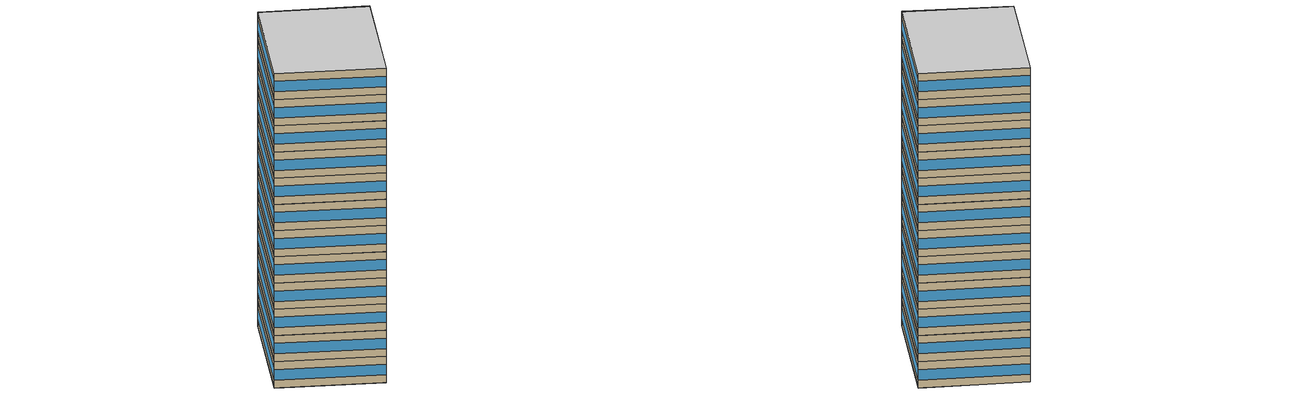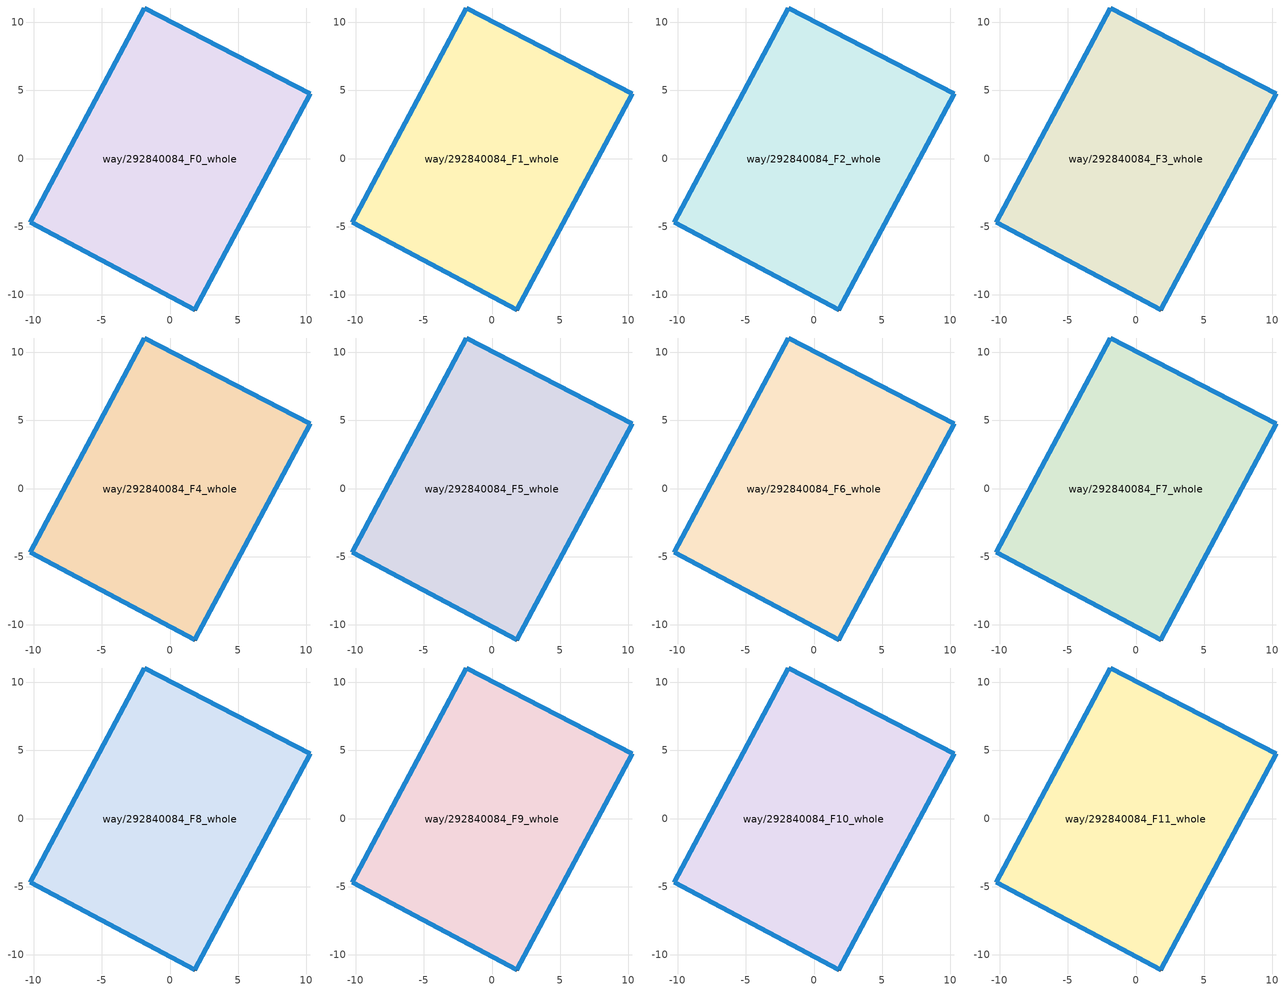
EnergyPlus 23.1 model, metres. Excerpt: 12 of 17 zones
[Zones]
way/292840084_F0_whole
 floor ground (Floor_Construction): 1.81,-11.11 10.28,4.77 -1.87,11.04 -10.25,-4.69 z0
 wall outside (Wall_Construction): 10.28,4.77 1.81,-11.11 -10.25,-4.69 -1.87,11.04 10.28,4.77 z0:3.5
 window (Window_Construction): 10.28,4.76 1.81,-11.1 / 1.8,-11.1 -10.25,-4.69 / -10.25,-4.68 -1.88,11.04 / -1.87,11.04 10.27,4.77 z1.05:2.45
way/292840084_F1_whole
 floor to way/292840084_F0_whole (Floor_Construction): 1.81,-11.11 10.28,4.77 -1.87,11.04 -10.25,-4.69 z3.5
 wall outside (Wall_Construction): 10.28,4.77 1.81,-11.11 -10.25,-4.69 -1.87,11.04 10.28,4.77 z3.5:7
 window (Window_Construction): 10.28,4.76 1.81,-11.1 / 1.8,-11.1 -10.25,-4.69 / -10.25,-4.68 -1.88,11.04 / -1.87,11.04 10.27,4.77 z4.55:5.95
way/292840084_F2_whole
 floor to way/292840084_F1_whole (Floor_Construction): 1.81,-11.11 10.28,4.77 -1.87,11.04 -10.25,-4.69 z7
 wall outside (Wall_Construction): 10.28,4.77 1.81,-11.11 -10.25,-4.69 -1.87,11.04 10.28,4.77 z7:10.5
 window (Window_Construction): 10.28,4.76 1.81,-11.1 / 1.8,-11.1 -10.25,-4.69 / -10.25,-4.68 -1.88,11.04 / -1.87,11.04 10.27,4.77 z8.05:9.45
way/292840084_F3_whole
 floor to way/292840084_F2_whole (Floor_Construction): 1.81,-11.11 10.28,4.77 -1.87,11.04 -10.25,-4.69 z10.5
 wall outside (Wall_Construction): 10.28,4.77 1.81,-11.11 -10.25,-4.69 -1.87,11.04 10.28,4.77 z10.5:14
 window (Window_Construction): 10.28,4.76 1.81,-11.1 / 1.8,-11.1 -10.25,-4.69 / -10.25,-4.68 -1.88,11.04 / -1.87,11.04 10.27,4.77 z11.55:12.95
way/292840084_F4_whole
 floor to way/292840084_F3_whole (Floor_Construction): 1.81,-11.11 10.28,4.77 -1.87,11.04 -10.25,-4.69 z14
 wall outside (Wall_Construction): 10.28,4.77 1.81,-11.11 -10.25,-4.69 -1.87,11.04 10.28,4.77 z14:17.5
 window (Window_Construction): 10.28,4.76 1.81,-11.1 / 1.8,-11.1 -10.25,-4.69 / -10.25,-4.68 -1.88,11.04 / -1.87,11.04 10.27,4.77 z15.05:16.45
way/292840084_F5_whole
 floor to way/292840084_F4_whole (Floor_Construction): 1.81,-11.11 10.28,4.77 -1.87,11.04 -10.25,-4.69 z17.5
 wall outside (Wall_Construction): 10.28,4.77 1.81,-11.11 -10.25,-4.69 -1.87,11.04 10.28,4.77 z17.5:21
 window (Window_Construction): 10.28,4.76 1.81,-11.1 / 1.8,-11.1 -10.25,-4.69 / -10.25,-4.68 -1.88,11.04 / -1.87,11.04 10.27,4.77 z18.55:19.95
way/292840084_F6_whole
 floor to way/292840084_F5_whole (Floor_Construction): 1.81,-11.11 10.28,4.77 -1.87,11.04 -10.25,-4.69 z21
 wall outside (Wall_Construction): 10.28,4.77 1.81,-11.11 -10.25,-4.69 -1.87,11.04 10.28,4.77 z21:24.5
 window (Window_Construction): 10.28,4.76 1.81,-11.1 / 1.8,-11.1 -10.25,-4.69 / -10.25,-4.68 -1.88,11.04 / -1.87,11.04 10.27,4.77 z22.05:23.45
way/292840084_F7_whole
 floor to way/292840084_F6_whole (Floor_Construction): 1.81,-11.11 10.28,4.77 -1.87,11.04 -10.25,-4.69 z24.5
 wall outside (Wall_Construction): 10.28,4.77 1.81,-11.11 -10.25,-4.69 -1.87,11.04 10.28,4.77 z24.5:28
 window (Window_Construction): 10.28,4.76 1.81,-11.1 / 1.8,-11.1 -10.25,-4.69 / -10.25,-4.68 -1.88,11.04 / -1.87,11.04 10.27,4.77 z25.55:26.95
way/292840084_F8_whole
 floor to way/292840084_F7_whole (Floor_Construction): 1.81,-11.11 10.28,4.77 -1.87,11.04 -10.25,-4.69 z28
 wall outside (Wall_Construction): 10.28,4.77 1.81,-11.11 -10.25,-4.69 -1.87,11.04 10.28,4.77 z28:31.5
 window (Window_Construction): 10.28,4.76 1.81,-11.1 / 1.8,-11.1 -10.25,-4.69 / -10.25,-4.68 -1.88,11.04 / -1.87,11.04 10.27,4.77 z29.05:30.45
way/292840084_F9_whole
 floor to way/292840084_F8_whole (Floor_Construction): 1.81,-11.11 10.28,4.77 -1.87,11.04 -10.25,-4.69 z31.5
 wall outside (Wall_Construction): 10.28,4.77 1.81,-11.11 -10.25,-4.69 -1.87,11.04 10.28,4.77 z31.5:35
 window (Window_Construction): 10.28,4.76 1.81,-11.1 / 1.8,-11.1 -10.25,-4.69 / -10.25,-4.68 -1.88,11.04 / -1.87,11.04 10.27,4.77 z32.55:33.95
way/292840084_F10_whole
 floor to way/292840084_F9_whole (Floor_Construction): 1.81,-11.11 10.28,4.77 -1.87,11.04 -10.25,-4.69 z35
 wall outside (Wall_Construction): 10.28,4.77 1.81,-11.11 -10.25,-4.69 -1.87,11.04 10.28,4.77 z35:38.5
 window (Window_Construction): 10.28,4.76 1.81,-11.1 / 1.8,-11.1 -10.25,-4.69 / -10.25,-4.68 -1.88,11.04 / -1.87,11.04 10.27,4.77 z36.05:37.45
way/292840084_F11_whole
 floor to way/292840084_F10_whole (Floor_Construction): 1.81,-11.11 10.28,4.77 -1.87,11.04 -10.25,-4.69 z38.5
 wall outside (Wall_Construction): 10.28,4.77 1.81,-11.11 -10.25,-4.69 -1.87,11.04 10.28,4.77 z38.5:42
 window (Window_Construction): 10.28,4.76 1.81,-11.1 / 1.8,-11.1 -10.25,-4.69 / -10.25,-4.68 -1.88,11.04 / -1.87,11.04 10.27,4.77 z39.55:40.95
 ceiling to way/292840084_F12_whole (Floor_Construction): 10.28,4.77 1.81,-11.11 -10.25,-4.69 -1.87,11.04 z42
[Building]
OpenUBEM_Building: North Axis=0; Terrain=City; Solar Distribution=FullExterior
[Site:Location]
New.York-Central.Park.Obs-Belvedere.Castle: Latitude=40.77889; Longitude=-73.9692; Time Zone=-5; Elevation=48
[SizingPeriod:WeatherFileDays]
AnnualSizingPeriod: Begin Month=1; Begin Day of Month=1; End Month=12; End Day of Month=31; Day of Week for Start Day=Monday; Use Weather File Daylight Saving Period=No; Use Weather File Rain and Snow Indicators=No
[SITE:WATERMAINSTEMPERATURE]
Calculation Method=CorrelationFromWeatherFile
[MATERIAL:NOMASS] Roughness=MediumRough; Thermal Absorptance=0.9; Solar Absorptance=0.7; Visible Absorptance=0.7
Name | Thermal Resistance
Wall_Assembly | 1.69205
Floor_Assembly | 3.08642
[WINDOWMATERIAL:SIMPLEGLAZINGSYSTEM]
Window_Material: UFactor=2.044; Solar Heat Gain Coefficient=0.36; Visible Transmittance=0.6
[CONSTRUCTION]
Wall_Construction: Wall_Assembly
Floor_Construction: Floor_Assembly
Window_Construction: Window_Material
[ZONE] Type=1; Multiplier=1; Ceiling Height=autocalculate; Volume=autocalculate; Floor Area=autocalculate; Part of Total Floor Area=Yes
way/292840084_F0_whole; way/292840084_F1_whole; way/292840084_F2_whole; way/292840084_F3_whole; way/292840084_F4_whole; way/292840084_F5_whole; way/292840084_F6_whole; way/292840084_F7_whole; way/292840084_F8_whole; way/292840084_F9_whole; way/292840084_F10_whole; way/292840084_F11_whole
[PEOPLE] Number of People Schedule=Occupancy_Schedule_LargeHotel; Number of People Calculation Method=People/Area; People per Floor Area=0.0538213; Fraction Radiant=0.3; Sensible Heat Fraction=autocalculate; Activity Level Schedule=Activity_Level; Carbon Dioxide Generation Rate=3.82e-08; Enable ASHRAE 55 Comfort Warnings=No; Mean Radiant Temperature Calculation Type=ZoneAveraged; Clothing Insulation Calculation Method=ClothingInsulationSchedule; Cold Stress Temperature Threshold=15.56; Heat Stress Temperature Threshold=30
Name | Zone or ZoneList or Space or SpaceList
People_way/292840084_F0_whole | way/292840084_F0_whole
People_way/292840084_F1_whole | way/292840084_F1_whole
People_way/292840084_F2_whole | way/292840084_F2_whole
People_way/292840084_F3_whole | way/292840084_F3_whole
People_way/292840084_F4_whole | way/292840084_F4_whole
People_way/292840084_F5_whole | way/292840084_F5_whole
People_way/292840084_F6_whole | way/292840084_F6_whole
People_way/292840084_F7_whole | way/292840084_F7_whole
People_way/292840084_F8_whole | way/292840084_F8_whole
People_way/292840084_F9_whole | way/292840084_F9_whole
People_way/292840084_F10_whole | way/292840084_F10_whole
People_way/292840084_F11_whole | way/292840084_F11_whole
[LIGHTS] Schedule=Lighting_Schedule_LargeHotel; Design Level Calculation Method=Watts/Area; Watts per Zone Floor Area=10.76; Return Air Fraction=0; Fraction Radiant=0.42; Fraction Visible=0; Fraction Replaceable=1; EndUse Subcategory=General; Return Air Fraction Calculated from Plenum Temperature=No; Return Air Fraction Function of Plenum Temperature Coefficient 1=0; Return Air Fraction Function of Plenum Temperature Coefficient 2=0
Name | Zone or ZoneList or Space or SpaceList
Lights_way/292840084_F0_whole | way/292840084_F0_whole
Lights_way/292840084_F1_whole | way/292840084_F1_whole
Lights_way/292840084_F2_whole | way/292840084_F2_whole
Lights_way/292840084_F3_whole | way/292840084_F3_whole
Lights_way/292840084_F4_whole | way/292840084_F4_whole
Lights_way/292840084_F5_whole | way/292840084_F5_whole
Lights_way/292840084_F6_whole | way/292840084_F6_whole
Lights_way/292840084_F7_whole | way/292840084_F7_whole
Lights_way/292840084_F8_whole | way/292840084_F8_whole
Lights_way/292840084_F9_whole | way/292840084_F9_whole
Lights_way/292840084_F10_whole | way/292840084_F10_whole
Lights_way/292840084_F11_whole | way/292840084_F11_whole
[ELECTRICEQUIPMENT]
Name | Zone or ZoneList or Space or SpaceList | Schedule | Design Level Calculation Method | Watts per Zone Floor Area | Fraction Latent | Fraction Radiant | Fraction Lost | EndUse Subcategory | Design Level
Equipment_way/292840084_F0_whole | way/292840084_F0_whole | Equipment_Schedule_LargeHotel | Watts/Area | 7.53 | 0 | 0.5 | 0 | General
Equipment_way/292840084_F1_whole | way/292840084_F1_whole | Equipment_Schedule_LargeHotel | Watts/Area | 7.53 | 0 | 0.5 | 0 | General
Equipment_way/292840084_F2_whole | way/292840084_F2_whole | Equipment_Schedule_LargeHotel | Watts/Area | 7.53 | 0 | 0.5 | 0 | General
Equipment_way/292840084_F3_whole | way/292840084_F3_whole | Equipment_Schedule_LargeHotel | Watts/Area | 7.53 | 0 | 0.5 | 0 | General
Equipment_way/292840084_F4_whole | way/292840084_F4_whole | Equipment_Schedule_LargeHotel | Watts/Area | 7.53 | 0 | 0.5 | 0 | General
Equipment_way/292840084_F5_whole | way/292840084_F5_whole | Equipment_Schedule_LargeHotel | Watts/Area | 7.53 | 0 | 0.5 | 0 | General
Equipment_way/292840084_F6_whole | way/292840084_F6_whole | Equipment_Schedule_LargeHotel | Watts/Area | 7.53 | 0 | 0.5 | 0 | General
Equipment_way/292840084_F7_whole | way/292840084_F7_whole | Equipment_Schedule_LargeHotel | Watts/Area | 7.53 | 0 | 0.5 | 0 | General
Equipment_way/292840084_F8_whole | way/292840084_F8_whole | Equipment_Schedule_LargeHotel | Watts/Area | 7.53 | 0 | 0.5 | 0 | General
Equipment_way/292840084_F9_whole | way/292840084_F9_whole | Equipment_Schedule_LargeHotel | Watts/Area | 7.53 | 0 | 0.5 | 0 | General
Equipment_way/292840084_F10_whole | way/292840084_F10_whole | Equipment_Schedule_LargeHotel | Watts/Area | 7.53 | 0 | 0.5 | 0 | General
Equipment_way/292840084_F11_whole | way/292840084_F11_whole | Equipment_Schedule_LargeHotel | Watts/Area | 7.53 | 0 | 0.5 | 0 | General
Cooking_Elec_LargeHotel | way/292840084_F0_whole | OpenUBEM_Cook_Elec_LargeHotel | EquipmentLevel |  | 0.1 | 0.4 | 0 | Cooking | 70262.89
Refrig_Lumped_LargeHotel | way/292840084_F0_whole | OpenUBEM_Refrig_ConstantSched | EquipmentLevel |  | 0 | 0 | 1 | Refrigeration | 1891.18
[GASEQUIPMENT]
Cooking_Gas_LargeHotel: Zone or ZoneList or Space or SpaceList=way/292840084_F0_whole; Schedule=OpenUBEM_Cook_Gas_LargeHotel; Design Level Calculation Method=EquipmentLevel; Design Level=178321; Fraction Latent=0.1; Fraction Radiant=0.2; Fraction Lost=0.7; Carbon Dioxide Generation Rate=0; EndUse Subcategory=Cooking
[ZONEINFILTRATION:DESIGNFLOWRATE] Schedule=Infiltration_Schedule_LargeHotel; Design Flow Rate Calculation Method=Flow/ExteriorWallArea; Flow Rate per Exterior Surface Area=0.000285; Constant Term Coefficient=1; Temperature Term Coefficient=0; Velocity Term Coefficient=0; Velocity Squared Term Coefficient=0
Name | Zone or ZoneList or Space or SpaceList
Infiltration_way/292840084_F0_whole | way/292840084_F0_whole
Infiltration_way/292840084_F1_whole | way/292840084_F1_whole
Infiltration_way/292840084_F2_whole | way/292840084_F2_whole
Infiltration_way/292840084_F3_whole | way/292840084_F3_whole
Infiltration_way/292840084_F4_whole | way/292840084_F4_whole
Infiltration_way/292840084_F5_whole | way/292840084_F5_whole
Infiltration_way/292840084_F6_whole | way/292840084_F6_whole
Infiltration_way/292840084_F7_whole | way/292840084_F7_whole
Infiltration_way/292840084_F8_whole | way/292840084_F8_whole
Infiltration_way/292840084_F9_whole | way/292840084_F9_whole
Infiltration_way/292840084_F10_whole | way/292840084_F10_whole
Infiltration_way/292840084_F11_whole | way/292840084_F11_whole
[ZONEVENTILATION:DESIGNFLOWRATE]
KitchenExhaust_LargeHotel: Zone or ZoneList or Space or SpaceList=way/292840084_F0_whole; Schedule=OpenUBEM_Cook_ExhaustSched; Design Flow Rate Calculation Method=Flow/Zone; Design Flow Rate=0.6927; Ventilation Type=Exhaust; Fan Pressure Rise=0; Fan Total Efficiency=1; Constant Term Coefficient=1; Temperature Term Coefficient=0; Velocity Term Coefficient=0; Velocity Squared Term Coefficient=0; Minimum Indoor Temperature=-100; Maximum Indoor Temperature=100; Delta Temperature=-100; Minimum Outdoor Temperature=-100; Maximum Outdoor Temperature=100; Maximum Wind Speed=40
[HVACTEMPLATE:THERMOSTAT] Heating Setpoint Schedule=Heating_Setpoint_LargeHotel; Cooling Setpoint Schedule=Cooling_Setpoint_LargeHotel
way/292840084_F0_whole_Thermostat; way/292840084_F1_whole_Thermostat; way/292840084_F2_whole_Thermostat; way/292840084_F3_whole_Thermostat; way/292840084_F4_whole_Thermostat; way/292840084_F5_whole_Thermostat; way/292840084_F6_whole_Thermostat; way/292840084_F7_whole_Thermostat; way/292840084_F8_whole_Thermostat; way/292840084_F9_whole_Thermostat; way/292840084_F10_whole_Thermostat; way/292840084_F11_whole_Thermostat; way/292840084_F12_whole_Thermostat; way/292840084_F13_whole_Thermostat; way/292840084_F14_whole_Thermostat; way/292840084_F15_whole_Thermostat; way/292840084_F16_whole_Thermostat
[HVACTEMPLATE:ZONE:FANCOIL] Supply Air Maximum Flow Rate=autosize; Outdoor Air Method=Flow/Person; Outdoor Air Flow Rate per Person=0.01; Outdoor Air Flow Rate per Zone Floor Area=0; Outdoor Air Flow Rate per Zone=0; Supply Fan Total Efficiency=0.52; Supply Fan Delta Pressure=331.17; Supply Fan Motor Efficiency=0.9; Supply Fan Motor in Air Stream Fraction=1; Cooling Coil Type=ChilledWater; Cooling Coil Design Setpoint=14; Heating Coil Type=HotWater; Heating Coil Design Setpoint=50; Zone Cooling Design Supply Air Temperature Input Method=SupplyAirTemperature; Zone Cooling Design Supply Air Temperature Difference=11.11; Zone Heating Design Supply Air Temperature Input Method=SupplyAirTemperature; Zone Heating Design Supply Air Temperature Difference=30; Low Speed Supply Air Flow Ratio=0.33; Medium Speed Supply Air Flow Ratio=0.66; Baseboard Heating Type=None; Baseboard Heating Capacity=autosize
Name | Template Thermostat
way/292840084_F0_whole | way/292840084_F0_whole_Thermostat
way/292840084_F1_whole | way/292840084_F1_whole_Thermostat
way/292840084_F2_whole | way/292840084_F2_whole_Thermostat
way/292840084_F3_whole | way/292840084_F3_whole_Thermostat
way/292840084_F4_whole | way/292840084_F4_whole_Thermostat
way/292840084_F5_whole | way/292840084_F5_whole_Thermostat
way/292840084_F6_whole | way/292840084_F6_whole_Thermostat
way/292840084_F7_whole | way/292840084_F7_whole_Thermostat
way/292840084_F8_whole | way/292840084_F8_whole_Thermostat
way/292840084_F9_whole | way/292840084_F9_whole_Thermostat
way/292840084_F10_whole | way/292840084_F10_whole_Thermostat
way/292840084_F11_whole | way/292840084_F11_whole_Thermostat
[HVACTEMPLATE:PLANT:CHILLEDWATERLOOP]
OpenUBEM_CHW_Loop: Pump Control Type=Intermittent; Chiller Plant Operation Scheme Type=Default; Chilled Water Design Setpoint=6.67; Chilled Water Pump Configuration=ConstantPrimaryNoSecondary; Primary Chilled Water Pump Rated Head=179352; Secondary Chilled Water Pump Rated Head=179352; Condenser Plant Operation Scheme Type=Default; Condenser Water Design Setpoint=29.4; Condenser Water Pump Rated Head=179352; Chilled Water Setpoint Reset Type=None; Chilled Water Setpoint at Outdoor DryBulb Low=12.2; Chilled Water Reset Outdoor DryBulb Low=15.6; Chilled Water Setpoint at Outdoor DryBulb High=6.7; Chilled Water Reset Outdoor DryBulb High=26.7; Chilled Water Primary Pump Type=SinglePump; Chilled Water Secondary Pump Type=SinglePump; Condenser Water Pump Type=SinglePump; Chilled Water Supply Side Bypass Pipe=Yes; Chilled Water Demand Side Bypass Pipe=Yes; Condenser Water Supply Side Bypass Pipe=Yes; Condenser Water Demand Side Bypass Pipe=Yes; Fluid Type=Water; Loop Design Delta Temperature=8.33; Chilled Water Load Distribution Scheme=SequentialLoad; Condenser Water Load Distribution Scheme=SequentialLoad
[HVACTEMPLATE:PLANT:CHILLER]
OpenUBEM_Chiller: Chiller Type=ElectricCentrifugalChiller; Capacity=autosize; Nominal COP=3.108; Condenser Type=WaterCooled; Priority=1; Sizing Factor=1; Minimum Part Load Ratio=0; Maximum Part Load Ratio=1; Optimum Part Load Ratio=1; Minimum Unloading Ratio=0.25; Leaving Chilled Water Lower Temperature Limit=5
[HVACTEMPLATE:PLANT:TOWER]
OpenUBEM_Tower: Tower Type=TwoSpeed; High Speed Nominal Capacity=autosize; High Speed Fan Power=autosize; Low Speed Nominal Capacity=autosize; Low Speed Fan Power=autosize; Free Convection Capacity=autosize; Priority=1; Sizing Factor=1; Template Plant Loop Type=ChilledWater
[HVACTEMPLATE:PLANT:HOTWATERLOOP]
OpenUBEM_HW_Loop: Pump Control Type=Intermittent; Hot Water Plant Operation Scheme Type=Default; Hot Water Design Setpoint=60; Hot Water Pump Configuration=ConstantFlow; Hot Water Pump Rated Head=179352; Hot Water Setpoint Reset Type=None; Hot Water Setpoint at Outdoor DryBulb Low=82.2; Hot Water Reset Outdoor DryBulb Low=-6.7; Hot Water Setpoint at Outdoor DryBulb High=65.6; Hot Water Reset Outdoor DryBulb High=10; Hot Water Pump Type=SinglePump; Supply Side Bypass Pipe=Yes; Demand Side Bypass Pipe=Yes; Fluid Type=Water; Loop Design Delta Temperature=11; Load Distribution Scheme=SequentialLoad
[HVACTEMPLATE:PLANT:BOILER]
OpenUBEM_HW_Boiler: Boiler Type=CondensingHotWaterBoiler; Capacity=autosize; Efficiency=0.945; Fuel Type=NaturalGas; Priority=1; Sizing Factor=1; Minimum Part Load Ratio=0; Maximum Part Load Ratio=1.1; Optimum Part Load Ratio=1; Water Outlet Upper Temperature Limit=100; Template Plant Loop Type=HotWater
[WATERHEATER:MIXED]
DHW_Heater_LargeHotel: Tank Volume=0.3785; Setpoint Temperature Schedule=OpenUBEM_DHW_Setpoint; Deadband Temperature Difference=0; Heater Control Type=Cycle; Heater Maximum Capacity=147830; Heater Ignition Minimum Flow Rate=0; Heater Ignition Delay=0; Heater Fuel Type=NaturalGas; Heater Thermal Efficiency=0.95; Off Cycle Parasitic Fuel Consumption Rate=0; Off Cycle Parasitic Fuel Type=NaturalGas; Off Cycle Parasitic Heat Fraction to Tank=0; On Cycle Parasitic Fuel Consumption Rate=0; On Cycle Parasitic Heat Fraction to Tank=0; Ambient Temperature Indicator=Zone; Ambient Temperature Zone=way/292840084_F0_whole; Off Cycle Loss Coefficient to Ambient Temperature=7.56; Off Cycle Loss Fraction to Zone=1; On Cycle Loss Coefficient to Ambient Temperature=7.56; On Cycle Loss Fraction to Zone=1; Peak Use Flow Rate=0.000428065; Use Flow Rate Fraction Schedule=OpenUBEM_DHW_FlowFrac_LargeHotel; Use Side Effectiveness=1; Source Side Effectiveness=1; Use Side Design Flow Rate=autosize; Source Side Design Flow Rate=autosize; Indirect Water Heating Recovery Time=1.5; Source Side Flow Control Mode=IndirectHeatPrimarySetpoint; EndUse Subcategory=DHW
[WATERUSE:EQUIPMENT]
DHW_WaterUse_LargeHotel: EndUse Subcategory=DHW; Peak Flow Rate=0.000428065; Flow Rate Fraction Schedule=OpenUBEM_DHW_FlowFrac_LargeHotel; Target Temperature Schedule=OpenUBEM_DHW_Setpoint; Zone=way/292840084_F0_whole; Sensible Fraction Schedule=OpenUBEM_DHW_SensibleFrac; Latent Fraction Schedule=OpenUBEM_DHW_LatentFrac
[WATERUSE:CONNECTIONS]
DHW_WaterConn_LargeHotel: Hot Water Supply Temperature Schedule=OpenUBEM_DHW_Setpoint; Drain Water Heat Exchanger Type=None; Drain Water Heat Exchanger Destination=Plant; Water Use Equipment 1=DHW_WaterUse_LargeHotel
[SCHEDULE:COMPACT]
Occupancy_Schedule_LargeHotel: Through: 12/31, For: Weekdays, Until: 06:00, 1, Until: 07:00, 0.77, Until: 09:00, 0.43, Until: 15:00, 0.2, Until: 16:00, 0.31, Until: 19:00, 0.54, Until: 21:00, 0.77, Until: 22:00, 0.89, Until: 24:00, 1, For: Saturday, Until: 06:00, 1, Until: 07:00, 0.77, Until: 09:00, 0.53, Until: 17:00, 0.3, Until: 18:00, 0.53, Until: 19:00, 0.54, Until: 21:00, 0.65, Until: 24:00, 0.77, For: AllOtherDays, Until: 06:00, 1, Until: 07:00, 0.77, Until: 09:00, 0.53, Until: 17:00, 0.3, Until: 18:00, 0.53, Until: 19:00, 0.54, Until: 21:00, 0.65, Until: 24:00, 0.77
Lighting_Schedule_LargeHotel: Through: 12/31, For: Weekdays, Until: 01:00, 0.121, Until: 02:00, 0.0935, Until: 05:00, 0.0605, Until: 06:00, 0.121, Until: 07:00, 0.242, Until: 08:00, 0.308, Until: 10:00, 0.242, Until: 18:00, 0.154, Until: 19:00, 0.3685, Until: 20:00, 0.4895, Until: 21:00, 0.55, Until: 22:00, 0.4895, Until: 23:00, 0.3685, Until: 24:00, 0.1815, For: Saturday, Until: 02:00, 0.143, Until: 06:00, 0.0605, Until: 08:00, 0.2255, Until: 10:00, 0.308, Until: 11:00, 0.2255, Until: 18:00, 0.1815, Until: 19:00, 0.4675, Until: 22:00, 0.55, Until: 23:00, 0.4675, Until: 24:00, 0.2255, For: AllOtherDays, Until: 02:00, 0.143, Until: 06:00, 0.0605, Until: 08:00, 0.2255, Until: 10:00, 0.308, Until: 11:00, 0.2255, Until: 18:00, 0.1815, Until: 19:00, 0.4675, Until: 22:00, 0.55, Until: 23:00, 0.4675, Until: 24:00, 0.2255
Equipment_Schedule_LargeHotel: Through: 12/31, For: Weekdays, Until: 06:00, 0.09, Until: 07:00, 0.62, Until: 08:00, 0.9, Until: 10:00, 0.43, Until: 16:00, 0.12, Until: 17:00, 0.19, Until: 19:00, 0.48, Until: 20:00, 0.46, Until: 21:00, 0.62, Until: 22:00, 0.69, Until: 23:00, 0.34, Until: 24:00, 0.09, For: Saturday, Until: 06:00, 0.09, Until: 07:00, 0.3, Until: 08:00, 0.62, Until: 09:00, 0.9, Until: 10:00, 0.62, Until: 16:00, 0.13, Until: 17:00, 0.21, Until: 18:00, 0.4, Until: 19:00, 0.48, Until: 20:00, 0.46, Until: 21:00, 0.62, Until: 22:00, 0.69, Until: 23:00, 0.34, Until: 24:00, 0.09, For: AllOtherDays, Until: 06:00, 0.09, Until: 07:00, 0.3, Until: 08:00, 0.62, Until: 09:00, 0.9, Until: 10:00, 0.62, Until: 16:00, 0.13, Until: 17:00, 0.21, Until: 18:00, 0.4, Until: 19:00, 0.48, Until: 20:00, 0.46, Until: 21:00, 0.62, Until: 22:00, 0.69, Until: 23:00, 0.34, Until: 24:00, 0.09
Heating_Setpoint_LargeHotel: Through: 12/31, For: Weekdays, Until: 06:00, 21.1, Until: 07:00, 21.1, Until: 09:00, 21.1, Until: 15:00, 21.1, Until: 16:00, 21.1, Until: 19:00, 21.1, Until: 21:00, 21.1, Until: 22:00, 21.1, Until: 24:00, 21.1, For: Saturday, Until: 06:00, 21.1, Until: 07:00, 21.1, Until: 09:00, 21.1, Until: 17:00, 21.1, Until: 18:00, 21.1, Until: 19:00, 21.1, Until: 21:00, 21.1, Until: 24:00, 21.1, For: AllOtherDays, Until: 06:00, 21.1, Until: 07:00, 21.1, Until: 09:00, 21.1, Until: 17:00, 21.1, Until: 18:00, 21.1, Until: 19:00, 21.1, Until: 21:00, 21.1, Until: 24:00, 21.1
Cooling_Setpoint_LargeHotel: Through: 12/31, For: Weekdays, Until: 06:00, 23.9, Until: 07:00, 23.9, Until: 09:00, 23.9, Until: 15:00, 23.9, Until: 16:00, 23.9, Until: 19:00, 23.9, Until: 21:00, 23.9, Until: 22:00, 23.9, Until: 24:00, 23.9, For: Saturday, Until: 06:00, 23.9, Until: 07:00, 23.9, Until: 09:00, 23.9, Until: 17:00, 23.9, Until: 18:00, 23.9, Until: 19:00, 23.9, Until: 21:00, 23.9, Until: 24:00, 23.9, For: AllOtherDays, Until: 06:00, 23.9, Until: 07:00, 23.9, Until: 09:00, 23.9, Until: 17:00, 23.9, Until: 18:00, 23.9, Until: 19:00, 23.9, Until: 21:00, 23.9, Until: 24:00, 23.9
Infiltration_Schedule_LargeHotel: Through: 12/31, For: Weekdays, Until: 06:00, 0.25, Until: 07:00, 0.25, Until: 09:00, 0.25, Until: 15:00, 0.25, Until: 16:00, 0.25, Until: 19:00, 0.25, Until: 21:00, 0.25, Until: 22:00, 0.25, Until: 24:00, 0.25, For: Saturday, Until: 06:00, 0.25, Until: 07:00, 0.25, Until: 09:00, 0.25, Until: 17:00, 0.25, Until: 18:00, 0.25, Until: 19:00, 0.25, Until: 21:00, 0.25, Until: 24:00, 0.25, For: AllOtherDays, Until: 06:00, 0.25, Until: 07:00, 0.25, Until: 09:00, 0.25, Until: 17:00, 0.25, Until: 18:00, 0.25, Until: 19:00, 0.25, Until: 21:00, 0.25, Until: 24:00, 0.25
OpenUBEM_Cook_ExhaustSched: Through: 12/31, For: AllDays, Until: 01:00, 1, Until: 05:00, 0, Until: 24:00, 1
[Schedule:Constant]
Activity_Level: Hourly Value=120
[SCHEDULE:CONSTANT]
Name | Hourly Value
OpenUBEM_DHW_Setpoint | 60
OpenUBEM_DHW_FlowFrac_LargeHotel | 0.330953
OpenUBEM_DHW_SensibleFrac | 0.2
OpenUBEM_DHW_LatentFrac | 0.05
OpenUBEM_Cook_Gas_LargeHotel; OpenUBEM_Cook_Elec_LargeHotel | 0.3
OpenUBEM_Refrig_ConstantSched | 1
